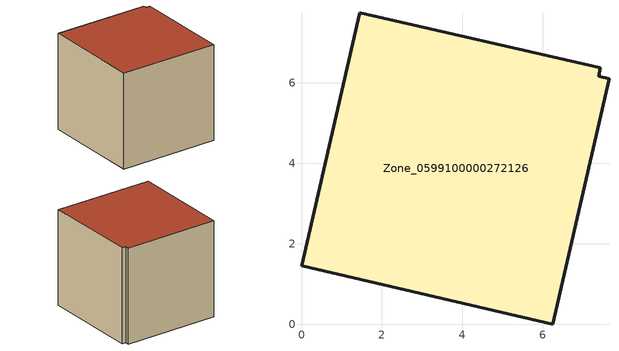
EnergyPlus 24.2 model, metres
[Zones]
Zone_0599100000272126
 floor ground (C_G): 0,1.46 1.45,7.75 7.43,6.38 7.39,6.17 7.64,6.11 6.25,0 z0
 wall outside (C_F): 0,1.46 6.25,0 7.64,6.11 7.39,6.17 7.43,6.38 1.45,7.75 0,1.46 z0:6.15
 roof outside (C_R): 1.45,7.75 0,1.46 6.25,0 7.64,6.11 7.39,6.17 7.43,6.38 z6.15
[BUILDING]
Pand.0599100000272126: North Axis=0; Terrain=City; Loads Convergence Tolerance Value=0.04; Temperature Convergence Tolerance Value=0.4; Solar Distribution=FullExterior; Maximum Number of Warmup Days=25; Minimum Number of Warmup Days=1
[Site:Location]
Rotterdam.The.Hague.AP_ZH_NLD Design_Conditions: Latitude=51.96; Longitude=4.45; Time Zone=1; Elevation=-4.5
[SITE:GROUNDTEMPERATURE:BUILDINGSURFACE]
18, 18, 18, 18, 18, 18, 18, 18, 18, 18, 18, 18
[MATERIAL] Thermal Absorptance=0.9; Solar Absorptance=0.7; Visible Absorptance=0.7
Name | Roughness | Thickness | Conductivity | Density | Specific Heat
G.TI.1946 | MediumSmooth | 0.15 | 1 | 540 | 1210
F.TI.1946 | Rough | 0.3 | 0.857143 | 1920 | 840
R.TI.1946 | MediumRough | 0.2 | 0.1 | 1500 | 1000
[CONSTRUCTION]
C_G: G.TI.1946
C_F: F.TI.1946
C_R: R.TI.1946
[ZONE]
Zone_0599100000272126: Type=1; Multiplier=1; Ceiling Height=Autocalculate; Volume=Autocalculate; Floor Area=autocalculate; Part of Total Floor Area=Yes
[ZONEINFILTRATION:DESIGNFLOWRATE]
Infil_Zone_0599100000272126: Zone or ZoneList or Space or SpaceList=Zone_0599100000272126; Schedule=AlwaysOn; Design Flow Rate Calculation Method=Flow/Area; Flow Rate per Floor Area=0.003; Constant Term Coefficient=1; Temperature Term Coefficient=0; Velocity Term Coefficient=0; Velocity Squared Term Coefficient=0
[HVACTEMPLATE:ZONE:IDEALLOADSAIRSYSTEM]
Zone_0599100000272126: Maximum Heating Supply Air Temperature=50; Minimum Cooling Supply Air Temperature=13; Maximum Heating Supply Air Humidity Ratio=0.0156; Minimum Cooling Supply Air Humidity Ratio=0.0077; Heating Limit=NoLimit; Cooling Limit=NoLimit; Dehumidification Control Type=ConstantSensibleHeatRatio; Cooling Sensible Heat Ratio=0.7; Dehumidification Setpoint=60; Humidification Control Type=None; Humidification Setpoint=30; Outdoor Air Method=None; Outdoor Air Flow Rate per Person=0.00944; Outdoor Air Flow Rate per Zone Floor Area=0; Outdoor Air Flow Rate per Zone=0; Demand Controlled Ventilation Type=None; Outdoor Air Economizer Type=NoEconomizer; Heat Recovery Type=None; Sensible Heat Recovery Effectiveness=0.7; Latent Heat Recovery Effectiveness=0.65
[ZONECONTROL:THERMOSTAT]
ThermostatControl_Zone_0599100000272126: Zone or ZoneList=Zone_0599100000272126; Control Type Schedule=DualSetpointControlType; Control 1=Thermostat_Zone_0599100000272126; Temperature Difference Between Cutout And Setpoint=0
[THERMOSTATSETPOINT:DUALSETPOINT]
Thermostat_Zone_0599100000272126: Heating Setpoint Temperature Schedule=HeatingSetpoint_Zone_0599100000272126; Cooling Setpoint Temperature Schedule=CoolingSetpoint_Zone_0599100000272126
[SCHEDULE:COMPACT]
HeatingSetpoint_Zone_0599100000272126: Through: 12/31, For: AllDays, Until: 24:00, 21
CoolingSetpoint_Zone_0599100000272126: Through: 12/31, For: AllDays, Until: 24:00, 24
DualSetpointControlType: Through: 12/31, For: AllDays, Until: 24:00, 4
AlwaysOn: Through: 12/31, For: AllDays, Until: 24:00, 1
